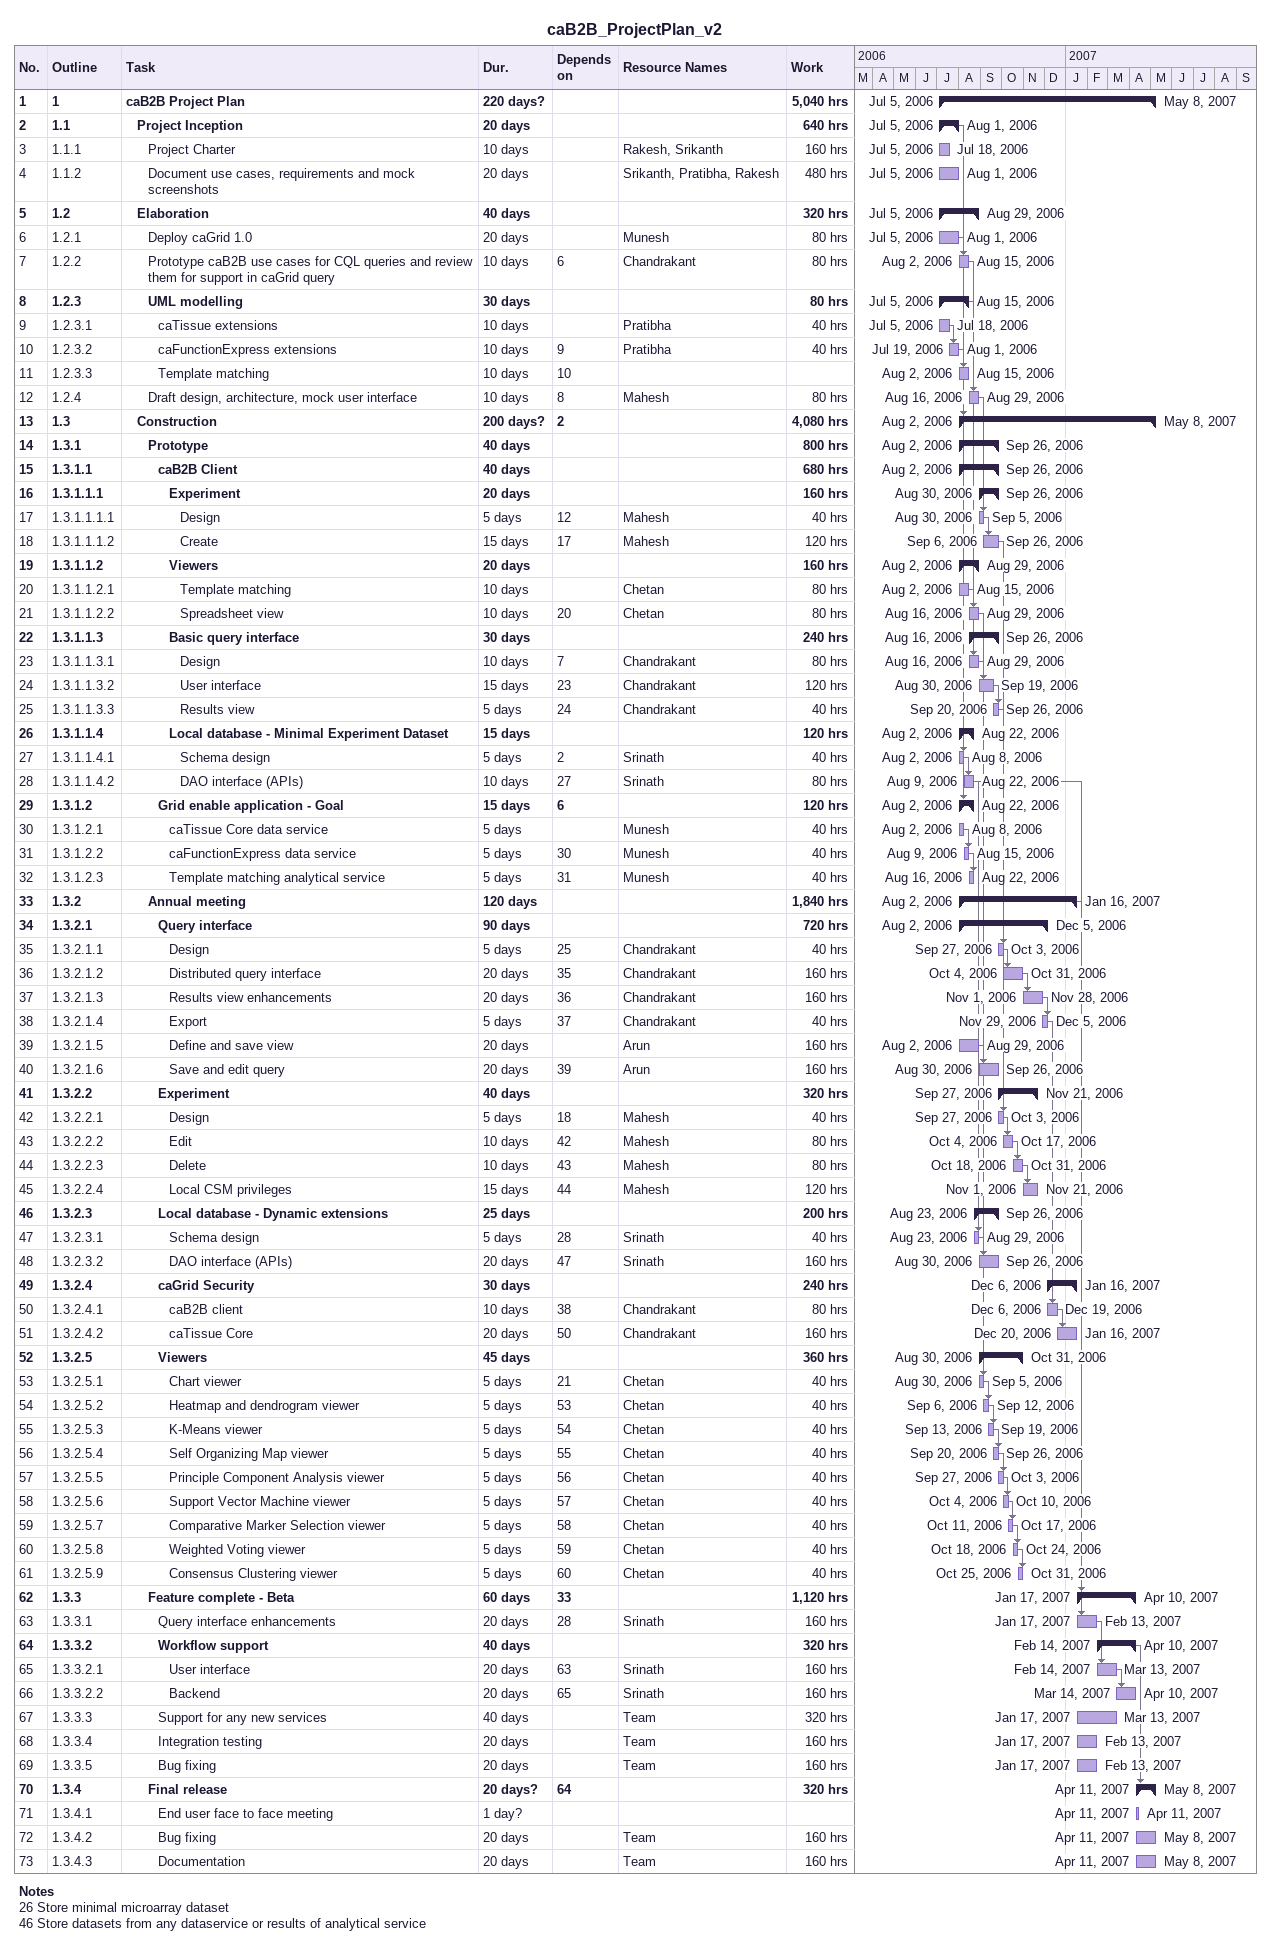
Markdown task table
caB2B_ProjectPlan_v2

| ID | WBS | Task | Duration | Start | Finish | Predecessors | Resources | Work (h) |
|---|---|---|---|---|---|---|---|---|
| 1 | 1 | **caB2B Project Plan** | 220d? | 2006-07-05 | 2007-05-08 |  |  | 5040 |
| 2 | 1.1 | **Project Inception** | 20d | 2006-07-05 | 2006-08-01 |  |  | 640 |
| 3 | 1.1.1 | Project Charter | 10d | 2006-07-05 | 2006-07-18 |  | Rakesh, Srikanth | 160 |
| 4 | 1.1.2 | Document use cases, requirements and mock screenshots | 20d | 2006-07-05 | 2006-08-01 |  | Srikanth, Pratibha, Rakesh | 480 |
| 5 | 1.2 | **Elaboration** | 40d | 2006-07-05 | 2006-08-29 |  |  | 320 |
| 6 | 1.2.1 | Deploy caGrid 1.0 | 20d | 2006-07-05 | 2006-08-01 |  | Munesh | 80 |
| 7 | 1.2.2 | Prototype caB2B use cases for CQL queries and review them for support in caGrid query | 10d | 2006-08-02 | 2006-08-15 | 6 | Chandrakant | 80 |
| 8 | 1.2.3 | **UML modelling** | 30d | 2006-07-05 | 2006-08-15 |  |  | 80 |
| 9 | 1.2.3.1 | caTissue extensions | 10d | 2006-07-05 | 2006-07-18 |  | Pratibha | 40 |
| 10 | 1.2.3.2 | caFunctionExpress extensions | 10d | 2006-07-19 | 2006-08-01 | 9 | Pratibha | 40 |
| 11 | 1.2.3.3 | Template matching | 10d | 2006-08-02 | 2006-08-15 | 10 |  |  |
| 12 | 1.2.4 | Draft design, architecture, mock user interface | 10d | 2006-08-16 | 2006-08-29 | 8 | Mahesh | 80 |
| 13 | 1.3 | **Construction** | 200d? | 2006-08-02 | 2007-05-08 | 2 |  | 4080 |
| 14 | 1.3.1 | **Prototype** | 40d | 2006-08-02 | 2006-09-26 |  |  | 800 |
| 15 | 1.3.1.1 | **caB2B Client** | 40d | 2006-08-02 | 2006-09-26 |  |  | 680 |
| 16 | 1.3.1.1.1 | **Experiment** | 20d | 2006-08-30 | 2006-09-26 |  |  | 160 |
| 17 | 1.3.1.1.1.1 | Design | 5d | 2006-08-30 | 2006-09-05 | 12 | Mahesh | 40 |
| 18 | 1.3.1.1.1.2 | Create | 15d | 2006-09-06 | 2006-09-26 | 17 | Mahesh | 120 |
| 19 | 1.3.1.1.2 | **Viewers** | 20d | 2006-08-02 | 2006-08-29 |  |  | 160 |
| 20 | 1.3.1.1.2.1 | Template matching | 10d | 2006-08-02 | 2006-08-15 |  | Chetan | 80 |
| 21 | 1.3.1.1.2.2 | Spreadsheet view | 10d | 2006-08-16 | 2006-08-29 | 20 | Chetan | 80 |
| 22 | 1.3.1.1.3 | **Basic query interface** | 30d | 2006-08-16 | 2006-09-26 |  |  | 240 |
| 23 | 1.3.1.1.3.1 | Design | 10d | 2006-08-16 | 2006-08-29 | 7 | Chandrakant | 80 |
| 24 | 1.3.1.1.3.2 | User interface | 15d | 2006-08-30 | 2006-09-19 | 23 | Chandrakant | 120 |
| 25 | 1.3.1.1.3.3 | Results view | 5d | 2006-09-20 | 2006-09-26 | 24 | Chandrakant | 40 |
| 26 | 1.3.1.1.4 | **Local database - Minimal Experiment Dataset** | 15d | 2006-08-02 | 2006-08-22 |  |  | 120 |
| 27 | 1.3.1.1.4.1 | Schema design | 5d | 2006-08-02 | 2006-08-08 | 2 | Srinath | 40 |
| 28 | 1.3.1.1.4.2 | DAO interface (APIs) | 10d | 2006-08-09 | 2006-08-22 | 27 | Srinath | 80 |
| 29 | 1.3.1.2 | **Grid enable application - Goal** | 15d | 2006-08-02 | 2006-08-22 | 6 |  | 120 |
| 30 | 1.3.1.2.1 | caTissue Core data service | 5d | 2006-08-02 | 2006-08-08 |  | Munesh | 40 |
| 31 | 1.3.1.2.2 | caFunctionExpress data service | 5d | 2006-08-09 | 2006-08-15 | 30 | Munesh | 40 |
| 32 | 1.3.1.2.3 | Template matching analytical service | 5d | 2006-08-16 | 2006-08-22 | 31 | Munesh | 40 |
| 33 | 1.3.2 | **Annual meeting** | 120d | 2006-08-02 | 2007-01-16 |  |  | 1840 |
| 34 | 1.3.2.1 | **Query interface** | 90d | 2006-08-02 | 2006-12-05 |  |  | 720 |
| 35 | 1.3.2.1.1 | Design | 5d | 2006-09-27 | 2006-10-03 | 25 | Chandrakant | 40 |
| 36 | 1.3.2.1.2 | Distributed query interface | 20d | 2006-10-04 | 2006-10-31 | 35 | Chandrakant | 160 |
| 37 | 1.3.2.1.3 | Results view enhancements | 20d | 2006-11-01 | 2006-11-28 | 36 | Chandrakant | 160 |
| 38 | 1.3.2.1.4 | Export | 5d | 2006-11-29 | 2006-12-05 | 37 | Chandrakant | 40 |
| 39 | 1.3.2.1.5 | Define and save view | 20d | 2006-08-02 | 2006-08-29 |  | Arun | 160 |
| 40 | 1.3.2.1.6 | Save and edit query | 20d | 2006-08-30 | 2006-09-26 | 39 | Arun | 160 |
| 41 | 1.3.2.2 | **Experiment** | 40d | 2006-09-27 | 2006-11-21 |  |  | 320 |
| 42 | 1.3.2.2.1 | Design | 5d | 2006-09-27 | 2006-10-03 | 18 | Mahesh | 40 |
| 43 | 1.3.2.2.2 | Edit | 10d | 2006-10-04 | 2006-10-17 | 42 | Mahesh | 80 |
| 44 | 1.3.2.2.3 | Delete | 10d | 2006-10-18 | 2006-10-31 | 43 | Mahesh | 80 |
| 45 | 1.3.2.2.4 | Local CSM privileges | 15d | 2006-11-01 | 2006-11-21 | 44 | Mahesh | 120 |
| 46 | 1.3.2.3 | **Local database - Dynamic extensions** | 25d | 2006-08-23 | 2006-09-26 |  |  | 200 |
| 47 | 1.3.2.3.1 | Schema design | 5d | 2006-08-23 | 2006-08-29 | 28 | Srinath | 40 |
| 48 | 1.3.2.3.2 | DAO interface (APIs) | 20d | 2006-08-30 | 2006-09-26 | 47 | Srinath | 160 |
| 49 | 1.3.2.4 | **caGrid Security** | 30d | 2006-12-06 | 2007-01-16 |  |  | 240 |
| 50 | 1.3.2.4.1 | caB2B client | 10d | 2006-12-06 | 2006-12-19 | 38 | Chandrakant | 80 |
| 51 | 1.3.2.4.2 | caTissue Core | 20d | 2006-12-20 | 2007-01-16 | 50 | Chandrakant | 160 |
| 52 | 1.3.2.5 | **Viewers** | 45d | 2006-08-30 | 2006-10-31 |  |  | 360 |
| 53 | 1.3.2.5.1 | Chart viewer | 5d | 2006-08-30 | 2006-09-05 | 21 | Chetan | 40 |
| 54 | 1.3.2.5.2 | Heatmap and dendrogram viewer | 5d | 2006-09-06 | 2006-09-12 | 53 | Chetan | 40 |
| 55 | 1.3.2.5.3 | K-Means viewer | 5d | 2006-09-13 | 2006-09-19 | 54 | Chetan | 40 |
| 56 | 1.3.2.5.4 | Self Organizing Map viewer | 5d | 2006-09-20 | 2006-09-26 | 55 | Chetan | 40 |
| 57 | 1.3.2.5.5 | Principle Component Analysis viewer | 5d | 2006-09-27 | 2006-10-03 | 56 | Chetan | 40 |
| 58 | 1.3.2.5.6 | Support Vector Machine viewer | 5d | 2006-10-04 | 2006-10-10 | 57 | Chetan | 40 |
| 59 | 1.3.2.5.7 | Comparative Marker Selection viewer | 5d | 2006-10-11 | 2006-10-17 | 58 | Chetan | 40 |
| 60 | 1.3.2.5.8 | Weighted Voting viewer | 5d | 2006-10-18 | 2006-10-24 | 59 | Chetan | 40 |
| 61 | 1.3.2.5.9 | Consensus Clustering viewer | 5d | 2006-10-25 | 2006-10-31 | 60 | Chetan | 40 |
| 62 | 1.3.3 | **Feature complete - Beta** | 60d | 2007-01-17 | 2007-04-10 | 33 |  | 1120 |
| 63 | 1.3.3.1 | Query interface enhancements | 20d | 2007-01-17 | 2007-02-13 | 28 | Srinath | 160 |
| 64 | 1.3.3.2 | **Workflow support** | 40d | 2007-02-14 | 2007-04-10 |  |  | 320 |
| 65 | 1.3.3.2.1 | User interface | 20d | 2007-02-14 | 2007-03-13 | 63 | Srinath | 160 |
| 66 | 1.3.3.2.2 | Backend | 20d | 2007-03-14 | 2007-04-10 | 65 | Srinath | 160 |
| 67 | 1.3.3.3 | Support for any new services | 40d | 2007-01-17 | 2007-03-13 |  | Team | 320 |
| 68 | 1.3.3.4 | Integration testing | 20d | 2007-01-17 | 2007-02-13 |  | Team | 160 |
| 69 | 1.3.3.5 | Bug fixing | 20d | 2007-01-17 | 2007-02-13 |  | Team | 160 |
| 70 | 1.3.4 | **Final release** | 20d? | 2007-04-11 | 2007-05-08 | 64 |  | 320 |
| 71 | 1.3.4.1 | End user face to face meeting | 1d? | 2007-04-11 | 2007-04-11 |  |  |  |
| 72 | 1.3.4.2 | Bug fixing | 20d | 2007-04-11 | 2007-05-08 |  | Team | 160 |
| 73 | 1.3.4.3 | Documentation | 20d | 2007-04-11 | 2007-05-08 |  | Team | 160 |

Notes
- 26: Store minimal microarray dataset
- 46: Store datasets from any dataservice or results of analytical service
